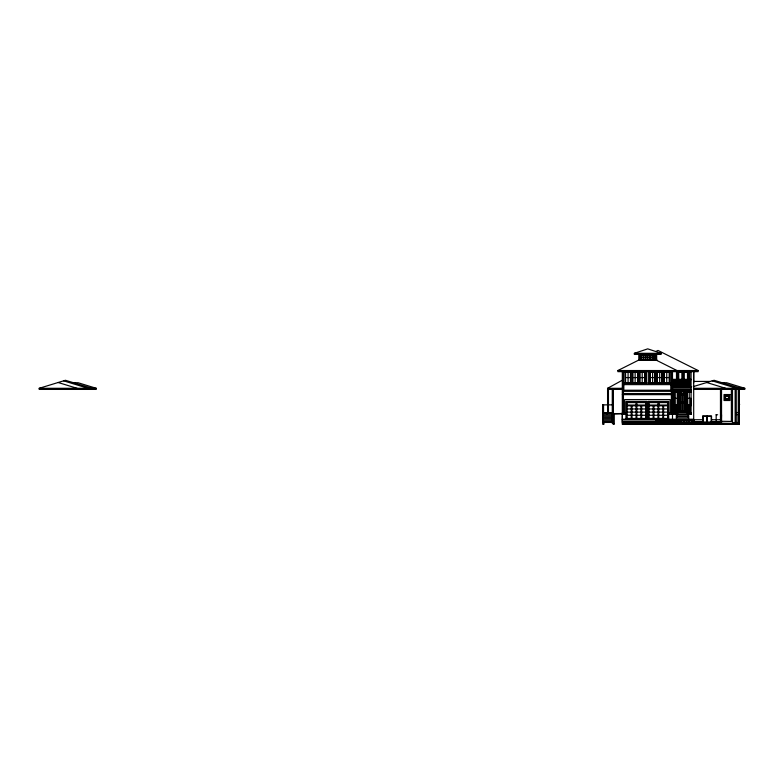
<?xml version="1.0" encoding="UTF-8"?>
<svg xmlns="http://www.w3.org/2000/svg" width="784" height="784" viewBox="0 0 784 784"><rect width="100%" height="100%" fill="white"/><g stroke="black" fill="none" stroke-linecap="round" stroke-linejoin="round"><path stroke-width="1.18" d="M656.943 424.203L656.943 421.635M658.374 421.635L658.374 424.213L622.32 424.134L622.32 370.754M658.374 423.987L739.41 424.222M675.739 404.75L675.749 392.02M681.188 393.744L681.188 391.794M683.785 410.698L683.795 402.878M679.003 411.718L679.003 391.647L685.99 391.657L685.971 411.727L677.984 411.718L685.833 411.727L685.853 394.019L679.14 394.019L679.14 411.718M686.99 412.923L687 406.063L690.341 406.063M688.195 412.923L688.205 407.268L690.371 407.268M689.146 412.923L689.156 408.219M692.203 423.507L692.203 424.213L656.894 424.213M693.693 382.719L693.693 370.803M736.254 424.36L739.41 424.36L739.41 405.622M739.41 389.413L739.41 414.55L736.254 414.55M739.4 414.55L739.41 412.315M683.834 393.744L683.864 391.794M607.571 412.668L607.571 388.296L622.32 380.23L623.437 380.23M655.836 351.516L658.001 350.438L698.152 370.538L698.152 371.655L617.861 371.655L617.861 370.538L639.744 359.572M638.813 359.738L656.659 359.709M634.354 353.31L647.731 348.851L661.118 353.31L661.118 354.417L634.354 354.417L634.354 353.31L661.118 353.31M73.627 382.749L78.106 382.749L96.256 388.296L96.256 389.413L39.2 389.413L39.2 388.296L65.425 380.279L91.797 388.296L91.797 389.413M693.311 386.6L714.106 380.279L740.341 388.296L740.341 389.413M622.32 413.991L623.182 413.805L612.284 413.805L623.182 413.452M622.32 421.9L622.32 415.579M612.912 412.609L603.553 412.668L603.553 404.858M709.128 424.252L708.501 424.252M638.813 359.915L656.659 359.885M645.252 355.446L641.351 355.446L641.351 359.346L645.252 359.346L645.252 355.446L641.439 355.534L641.439 359.258M645.908 355.534L649.622 355.534L649.622 359.258M641.439 357.396L645.163 357.396M645.908 357.396L649.622 357.396M650.367 357.396L654.081 357.396M617.861 370.538L698.152 370.538M625.289 371.988L630.865 371.988M632.355 371.988L637.931 371.988M639.421 371.988L644.997 371.988M625.661 372.361L630.493 372.361L630.493 382.768M644.624 372.361L639.793 372.361L639.793 382.768M664.322 372.361L669.154 372.361M625.661 377.565L630.493 377.565M632.727 377.565L637.559 377.565M639.793 377.565L644.624 377.565M650.201 377.565L655.032 377.565M657.257 377.565L662.088 377.565M664.234 377.565L669.154 377.565M672.496 379.358L691.086 379.358M672.496 379.73L691.086 379.73M693.693 381.426L710.235 381.426M672.496 381.975L676.494 381.975M637.657 382.857L632.629 382.857L632.629 372.263L637.657 372.263L637.657 382.857L637.559 372.361L632.727 372.361L632.727 382.768M657.168 382.857L662.186 382.857L662.186 372.263L657.168 372.263L657.168 382.857L657.257 372.361L662.088 372.361L662.088 382.768M623.437 383.141L671.016 383.141M672.496 383.464L676.494 383.464M623.809 384.621L671.016 384.621M678.728 384.581L681.884 384.581L681.884 372.41L678.728 372.41L678.728 386.796M684.305 384.581L687.46 384.581M676.494 385.885L683.374 385.885M684.373 385.885L689.695 385.885L689.695 370.734M672.496 386.63L690.155 386.63M672.496 386.796L691.086 386.796M672.496 386.933L691.086 386.933M672.496 388.011L691.331 388.011M39.2 388.296L96.256 388.296M607.571 388.296L622.32 388.296M693.85 388.296L744.8 388.296L744.8 389.413L693.693 389.413M622.32 389.403L607.571 389.403L611.402 389.413M612.147 389.413L607.571 389.413L612.52 389.413M672.496 389.864L691.478 389.864M623.437 391.314L671.388 391.314M623.437 393.548L671.388 393.548M622.32 394.646L672.496 394.666M673.897 398.341L677.611 398.341M687.372 398.35L691.096 398.35L691.096 404.671L687.372 404.662M627.151 402.457L645.742 402.457M649.083 402.457L667.664 402.457M627.239 402.545L635.981 402.545M636.912 402.545L645.644 402.545M649.172 402.545L657.913 402.545M738.851 404.23L739.596 404.505L738.822 404.505M613.078 404.858L602.72 404.858L602.72 424.301L603.837 424.301L603.837 421.89M627.151 405.054L645.742 405.054M649.083 405.054L667.664 405.054M672.496 405.357L676.778 405.357L676.68 417.843M691.086 405.357L688.303 405.357L688.666 409.846M603.17 405.661L603.17 419.489M672.496 405.73L676.778 405.73M688.303 405.73L691.086 405.73M627.151 405.798L645.742 405.798M649.083 405.798L667.664 405.798M676.543 405.906L676.543 417.843M627.151 408.964L631.238 408.964M631.982 408.964L636.069 408.964M636.814 408.964L640.9 408.964M641.645 408.964L645.742 408.964M649.083 408.964L653.17 408.964M653.915 408.964L658.001 408.964M658.746 408.964L662.833 408.964M663.578 408.964L667.664 408.964M676.778 409.846L676.406 405.357M738.822 410.306L739.41 410.306M686.617 411.727L685.971 411.727L686.99 411.727M627.151 412.119L631.238 412.119M631.982 412.119L636.069 412.119M636.814 412.119L640.9 412.119M641.645 412.119L645.742 412.119M649.083 412.119L653.17 412.119M653.915 412.119L658.001 412.119M658.746 412.119L662.833 412.119M663.578 412.119L667.664 412.119M736.254 412.551L739.41 412.551M602.72 412.668L613.078 412.668M672.496 412.786L676.69 412.786M688.401 412.786L691.086 412.786M622.32 412.864L626.132 412.864M668.693 412.864L691.419 412.923M602.72 413.452L612.284 413.452M622.32 414.354L626.132 414.354M668.693 414.354L691.419 414.305M602.72 414.756L612.284 414.756M716.174 414.775L717.664 414.775M721.535 414.775L721.368 421.273L732.491 421.459M602.72 415.157L603.553 415.157M627.151 415.275L631.238 415.275M631.982 415.275L636.069 415.275M636.814 415.275L640.9 415.275M641.645 415.275L645.742 415.275M649.083 415.275L653.17 415.275M653.915 415.275L658.001 415.275M658.746 415.275L662.833 415.275M663.578 415.275L667.664 415.275M602.72 416.059L612.284 416.059M706.923 416.382L702.895 416.284L702.895 421.998M707.217 416.382L711.255 416.284L711.166 421.998M676.406 416.441L688.666 416.441M602.72 417.353L612.284 417.353M676.406 417.843L688.666 417.843M627.151 418.44L645.742 418.44M649.083 418.44L667.664 418.44M602.72 418.656L612.284 418.656M622.32 419.215L693.693 419.234M602.72 419.959L612.284 419.959M622.32 419.969L693.693 419.989M656.149 419.999L693.693 419.999M656.149 420.204L693.693 420.214M656.149 420.43L693.693 420.42M602.72 421.263L612.284 421.263M623.809 424.056L623.809 421.763L656.149 421.763L656.149 419.293M623.809 421.812L680.679 421.812M622.32 422.008L702.611 422.008L702.611 416.01L711.539 416.01L711.539 421.998L721.535 421.998M626.965 422.204L632.541 422.204M634.031 422.204L639.607 422.204M641.087 422.204L646.663 422.204M648.152 422.204L653.729 422.204M693.693 422.008L720.467 421.998L720.467 389.413M602.72 422.439L612.284 422.439M622.32 422.449L692.203 422.449M736.254 422.527L738.293 422.527L738.293 424.36M732.491 422.713L736.254 422.713M693.693 423.066L721.535 423.066M656.884 423.184L657.168 422.164M625.848 423.321L654.846 423.321M732.491 423.399L721.535 423.213L721.535 389.413M613.147 423.566L614.264 423.566M684.138 423.507L688.969 423.507M732.834 423.595L692.203 423.919L692.203 419.509M622.32 424.056L693.693 423.919L693.693 371.459M736.254 423.977L732.491 423.977L732.491 389.413M691.841 424.252L709.99 424.252M722.172 382.749L726.65 382.749L744.8 388.296M672.496 389.413L691.478 389.432M672.496 390.618L691.312 390.638M691.468 391.657L687 391.657L687 405.034L691.459 405.044M691.194 391.941L687.274 391.931L687.274 404.76L691.184 404.76M677.611 392.02L673.897 392.02L673.897 404.652L677.611 404.662M687.372 392.029L691.106 392.029M679.003 393.882L685.99 393.882M672.496 406.043L677.984 406.053L677.984 412.923M672.496 407.249L676.778 407.259M672.496 408.209L675.828 408.209L675.828 412.923M693.693 419.734L702.611 419.744M711.539 419.744L721.535 419.754M738.851 404.162L739.596 404.23M712.156 380.838L736.578 388.296L736.578 389.413M706.678 382.504L725.621 388.296L725.621 389.413M63.622 380.838L88.033 388.296L88.033 389.413M58.143 382.504L77.077 388.296L77.077 389.413M656.169 360.121L676.964 370.538L676.964 371.655M738.989 398.027L738.989 399.046M738.989 400.075L738.989 401.094M738.989 402.114L738.989 403.143M738.293 389.413L738.293 422.527L738.293 414.775M736.254 389.413L736.254 424.418M735.137 389.413L735.137 422.713M731.374 389.413L731.374 421.459M716.174 414.589L716.174 422.017M707.217 416.284L707.217 421.998M706.923 416.284L706.923 421.998M702.983 416.382L702.983 421.998M694.075 423.487L694.075 424.252M691.086 371.655L691.086 388.011M691.086 389.864L691.086 414.305M690.341 379.73L690.204 386.796M690.341 405.73L690.204 412.786M689.459 379.73L689.459 386.796M689.459 405.73L689.459 412.786M689.322 379.73L689.322 386.796M689.234 392.029L689.234 404.671M689.322 405.73L689.322 412.786M689.342 419.577L689.342 424.183M689.067 419.763L689.067 424.183M688.969 419.989L688.969 424.183M688.666 371.195L688.577 386.796M688.666 405.357L688.577 412.786M688.666 419.234L688.666 415.05L676.406 415.05L676.406 419.234M688.44 386.796L688.391 371.479L683.374 371.479L683.374 379.877M688.44 405.73L688.391 417.843M687.695 379.73L687.695 386.796M687.558 386.796L687.46 372.41L684.305 372.41L684.167 386.796M686.813 379.73L686.813 386.796M686.676 379.73L686.676 386.796M686.559 419.989L686.559 424.164M685.794 379.73L685.794 386.796M685.049 379.73L685.049 386.796M684.902 379.73L684.902 386.796M684.02 379.73L684.02 386.796M684.05 419.754L684.138 424.144M683.795 395.048L683.795 402.035M683.766 419.567L683.766 424.134M683.276 379.73L683.276 386.796M683.099 371.195L683.138 386.796M682.815 385.885L682.815 371.479L677.797 371.479L677.846 386.796M682.394 379.73L682.394 386.796M682.501 395.048L682.501 402.035M682.492 402.868L682.492 410.698M682.256 379.73L682.256 386.796M681.512 379.73L681.374 386.796M681.198 395.048L681.198 402.035M681.198 402.868L681.198 410.698M681.198 419.793L681.198 424.115M680.63 379.73L680.63 386.796M680.679 419.499L680.679 421.998M680.492 379.73L680.492 386.796M680.277 420.9L680.277 424.105M679.748 379.73L679.748 386.796M679.61 379.73L679.61 386.796M678.866 379.73L678.866 386.796M677.984 379.73L677.984 386.796M677.523 371.195L677.523 385.885M677.102 379.73L676.964 386.796M676.494 370.734L676.494 379.73M676.22 379.73L676.22 386.796M676.22 405.73L676.22 412.786M676.239 421.959L676.239 424.075M676.082 379.73L676.082 386.796M676.082 405.73L676.082 412.786M675.338 379.73L675.338 386.796M675.338 405.73L675.338 412.786M675.191 379.73L675.191 386.796M675.191 405.73L675.191 412.786M675.318 422.017L675.318 424.066M674.456 379.73L674.456 386.796M674.456 405.73L674.456 412.786M674.387 421.959L674.387 424.056M674.309 379.73L674.309 386.796M674.309 405.73L674.309 412.786M673.574 379.73L673.574 386.796M673.574 405.73L673.574 412.786M673.427 379.73L673.427 386.796M673.427 405.73L673.427 412.786M672.496 371.655L672.496 419.979M671.388 371.655L671.388 412.864M671.016 371.655L671.016 390.236L623.809 390.236L623.809 371.655M670.349 421.939L670.349 424.017M670.173 412.864L670.173 399.575L624.642 399.575L624.642 412.864M669.526 383.141L669.526 371.988L663.95 371.988L663.95 383.141M669.428 421.998L669.428 424.017M668.693 419.215L668.693 401.428L648.064 401.428L648.064 419.215M668.409 419.215L668.409 401.712L648.339 401.712L648.339 419.215M667.664 401.712L667.664 419.215M667.576 404.965L667.576 402.545L658.844 402.545L658.844 404.965M666.861 421.753L666.861 423.987M666.743 372.361L666.743 382.768M666.576 421.841L666.576 423.987L661.657 423.948M663.578 405.798L663.578 418.44M662.833 405.798L662.833 418.44M662.46 383.141L662.46 371.988L656.884 371.988L656.884 383.141M661.559 421.802L661.559 423.948M661.284 421.704L661.284 423.938M659.677 372.361L659.677 382.768M658.746 402.457L658.746 405.054M658.746 405.798L658.746 418.44M658.001 402.457L658.001 405.054M658.001 405.798L658.001 418.44M656.884 421.635L656.884 423.919M656.659 354.417L656.659 360.366L638.813 360.366L638.813 354.417M655.571 354.417L655.571 360.366M655.404 383.141L655.404 371.988L649.828 371.988L649.828 383.141M655.032 382.768L655.032 372.361L650.201 372.361L650.201 382.768M654.454 359.621L654.454 355.162L641.067 355.162L641.067 359.621M654.081 359.258L654.081 355.534L650.367 355.534L650.367 359.258M653.915 405.798L653.915 418.44M653.17 405.798L653.17 418.44M652.611 372.361L652.611 382.768M652.219 355.534L652.219 359.258M649.995 355.162L649.995 359.621M649.083 401.712L649.083 419.215M648.339 371.655L648.339 383.141M647.76 355.534L647.76 359.258M646.761 419.215L646.761 401.428L626.132 401.428L626.132 419.215M646.477 371.655L646.477 383.141M646.477 419.215L646.477 401.712L626.406 401.712L626.406 419.215M645.742 401.712L645.742 419.215M645.536 355.162L645.536 359.621M644.997 371.655L644.997 383.141M643.301 355.534L643.301 359.258M642.204 372.361L642.204 382.768M641.645 405.798L641.645 418.44M640.9 405.798L640.9 418.44M639.96 354.417L639.96 360.366M639.421 371.655L639.421 383.141M637.931 371.655L637.931 383.141M636.814 402.457L636.814 405.054M636.814 405.798L636.814 418.44M636.069 402.457L636.069 405.054M636.069 405.798L636.069 418.44M635.138 372.361L635.138 382.768M632.355 371.655L632.355 383.141M631.982 405.798L631.982 418.44M631.238 405.798L631.238 418.44M630.865 371.655L630.865 383.141M628.082 372.361L628.082 382.768M627.151 401.712L627.151 419.215M625.289 371.655L625.289 383.141M623.437 371.655L623.437 412.864M614.264 413.452L614.264 424.281L613.147 424.281L613.147 413.805M613.402 389.403L613.402 423.282L612.284 423.282L612.284 389.403M608.453 389.05L608.453 412.668M606.914 413.452L606.914 414.05L606.728 413.452M603.553 421.88L603.553 424.281M603.278 404.858L603.278 421.263M602.906 404.858L602.906 421.263M680.218 395.048L680.208 402.035L684.775 402.035L684.785 395.048L680.218 395.048M684.775 402.878L684.775 410.698L680.208 410.698L680.208 402.868L684.775 402.878M685.098 394.773L685.089 410.983L679.895 410.973L679.895 394.764L685.098 394.773M649.711 355.446L645.81 355.446L645.81 359.346L649.711 359.346L649.711 355.446M654.17 355.446L650.269 355.446L650.269 359.346L654.17 359.346L654.17 355.446M630.591 372.263L625.573 372.263L625.573 382.857L630.591 382.857L630.591 372.263M644.713 372.263L639.695 372.263L639.695 382.857L644.713 382.857L644.713 372.263M655.12 372.263L650.103 372.263L650.103 382.857L655.12 382.857L655.12 372.263M669.252 372.263L664.234 372.263L664.234 382.857L669.252 382.857L669.252 372.263M729.973 394.548L724.034 394.548L724.034 400.497L729.973 400.497L729.973 394.548M728.865 395.665L725.141 395.665L725.141 399.379L728.865 399.379L728.865 395.665M728.581 395.94L725.425 395.94L725.425 399.105L728.581 399.105L728.581 395.94M728.493 396.038L725.514 396.038L725.514 399.007L728.493 399.007L728.493 396.038M677.984 391.647L673.525 391.647L673.525 405.024L677.984 405.034L677.984 391.647M677.709 391.931L673.799 391.922L673.799 404.75L677.709 404.75L677.709 391.931M685.853 391.794L679.14 391.784L679.14 393.744L685.853 393.744L685.853 391.794"/></g></svg>
